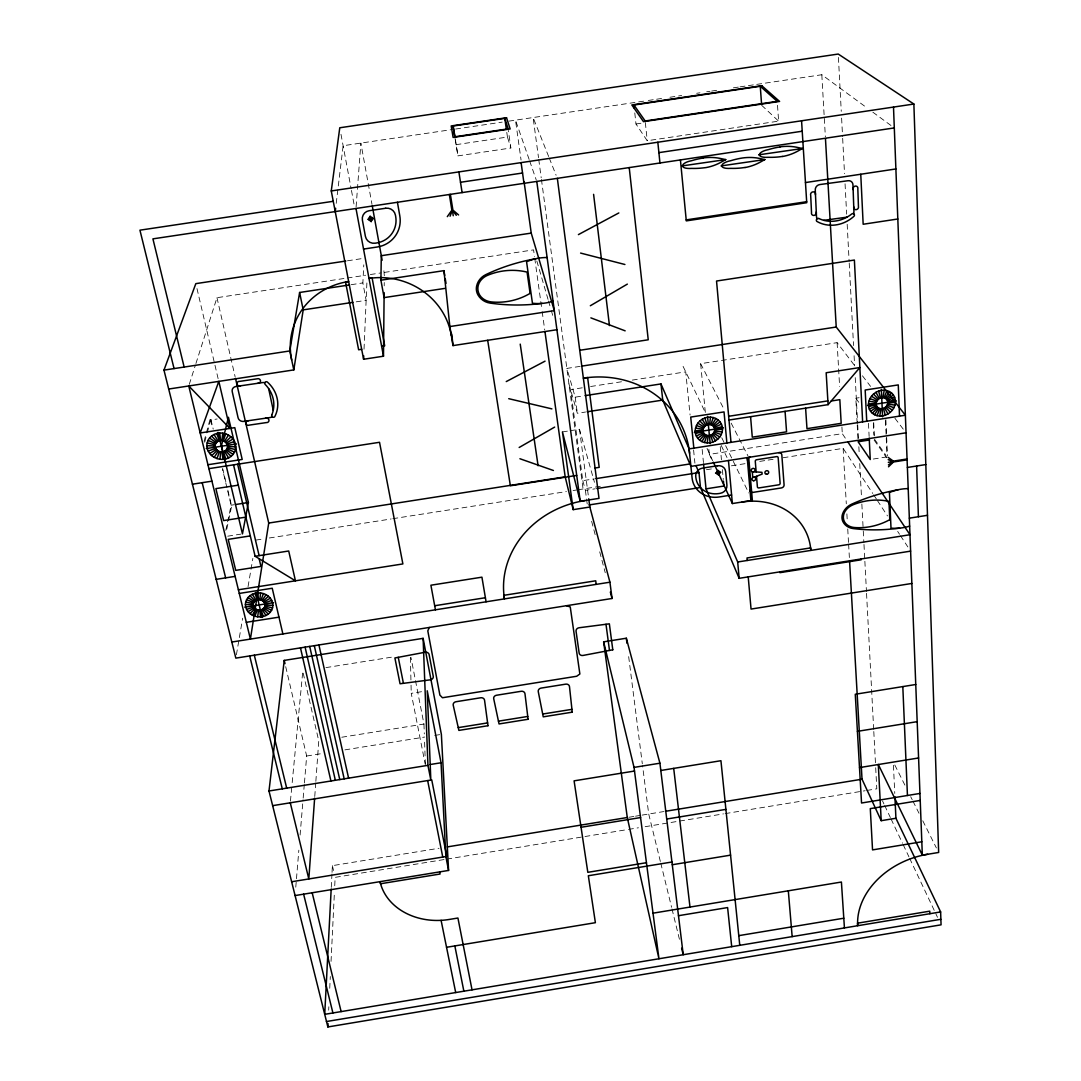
<?xml version="1.0" encoding="UTF-8"?>
<svg xmlns="http://www.w3.org/2000/svg" width="1081" height="1081" viewBox="0 0 1081 1081"><rect width="100%" height="100%" fill="white"/><g stroke="black" fill="none" stroke-linecap="round" stroke-linejoin="round"><path stroke-width="0.75" stroke-dasharray="5 3.75" d="M384.214 285.857L384.241 282.492M384.309 275.777L383.796 269.372M364.027 349.163L367.027 279.749M328.678 1010.14L328.84 1006.776M329.746 988.291L330.313 976.521M331.043 961.401L334.407 892.487M334.732 885.758L335.137 877.353L445.142 859.381M356.203 301.842L366.135 300.329L362.865 282.925L363.784 264.845M331.272 887.366L331.962 874.002M332.043 872.326L332.394 865.651L439.021 848.247M314.76 796.481L315.733 783.009M315.855 781.333L318.76 740.931L302.775 671.301L292.019 784.495M356.108 206.795L360.865 143.084L371.986 204.363M295.775 887.163L296.329 880.434M296.478 878.745L298.842 850.166M300.099 835.045L303.031 799.737M303.18 798.062L304.288 784.603M304.437 782.928L306.666 756.024L285.37 665.261M290.424 801.143L291.856 786.157M336.218 203.35L343.123 145.719L453.979 129.274M236.401 654.802L242.644 618.224M248.049 586.632L252.873 558.364M226.767 529.177L231.645 506.07L226.942 486.436M225.78 530.393L231.118 505.205L222.483 469.154M204.687 442.264L206.836 434.305M207.268 432.711L210.7 419.982L217.146 418.996M204.066 441.318L210.484 417.698L213.227 429.157M189.27 384.363L195.418 365.108M195.931 363.5L216.97 297.694L345.528 278.276M628.926 817.263L633.885 816.452M635.533 816.182L640.479 815.371M642.128 815.101L663.72 811.574M446.804 859.111L626.804 829.681M628.466 829.411L638.466 827.776M645.141 826.695L723.473 813.885M725.135 813.615L865.138 790.724M866.8 790.454L876.799 788.819L875.651 766.915M306.666 756.024L323.3 753.349M344.92 749.876L424.738 737.039M434.711 735.431L439.71 734.634M325.935 667.612L393.781 656.829M425.428 765.294L411.239 693.353L422.441 691.556M341.772 737.242L423.955 724.04L410.969 657.437M708.879 449.331L709.366 454.371L842.302 433.657L846.936 440.575M227.713 536.19L240.82 534.136M582.254 387.809L570.565 389.606L582.794 480.667L594.347 478.869M255.994 540.068L262.669 539.027M269.345 537.987L391.173 518.961M392.835 518.691L566.39 491.585M573.065 490.544L576.403 490.017M578.078 489.761L601.414 486.112M706.447 469.708L711.447 468.924M731.445 465.803L749.782 462.938M759.794 461.384L766.456 460.344M768.118 460.074L773.131 459.303M783.13 457.736L843.139 448.358L872.718 493.409M582.794 480.667L585.375 490.328L595.266 488.788M873.313 459.033L887.082 456.885M705.325 412.388L700.637 363.675L837.113 342.663L855.355 366.527M590.591 386.512L622.305 381.634M632.317 380.093L685.719 371.864L690.07 415.023M580.159 366.364L566.863 368.405L575.2 397.159L583.443 395.889M568.944 383.944L577.349 413.293L585.564 412.023M562.444 431.914L568.647 430.954M570.187 430.711L579.484 429.279L594.469 482.302M857.138 423.333L855.814 398.213L859.138 397.7M231.118 505.205L234.266 504.719M347.447 260.791L364.108 258.278M347.19 278.02L365.567 275.25M370.337 274.533L381.228 272.885M384.35 272.412L533.568 249.873L534.5 256.548M351.203 284.681L362.865 282.925M455.047 138.463L457.939 155.88L510.854 148.002L508.367 130.45M634.79 112.924L635.979 123.991L647.235 140.733L778.617 121.14L777.469 104.641M455.642 129.031L502.192 122.126M508.84 121.14L646.587 100.722M648.262 100.465L654.937 99.479M656.599 99.236L663.275 98.249M669.95 97.249L681.638 95.52M696.65 93.29L699.988 92.804M706.663 91.804L710.001 91.317M711.676 91.061L718.352 90.074M733.364 87.845L738.377 87.102M740.039 86.858L746.714 85.872M748.39 85.629L755.065 84.629M756.727 84.386L821.817 74.738L867.448 108.222M456.02 144.678L507.448 137.044L510.854 148.002M635.979 123.991L642.6 123.004M872.826 112.167L891.609 125.964M761.659 105.289L778.617 121.14M862.449 375.81L870.57 386.403M894.906 418.225L904.027 430.157M855.814 398.213L859.584 403.402M874.502 439.197L886.109 455.52M874.137 440.116L886.65 457.749M873.637 494.814L876.421 499.044M877.34 500.449L887.501 515.934M897.676 531.42L899.527 534.244M900.446 535.649L907.837 546.905M700.637 363.675L724.284 409.78M731.161 423.157L747.944 455.871M894.798 764.997L905.392 786.103M910.688 796.67L912.202 799.683M912.959 801.183L918.999 813.25M922.782 820.79L936.389 847.936M721.77 437.764L748.714 492.95M683.084 366.378L705.285 412.442M721.216 445.494L727.013 457.52M882.515 800.913L883.947 803.94M884.663 805.453L890.366 817.533M891.082 819.047L902.513 843.234M903.216 844.734L908.932 856.828M909.648 858.341L937.497 917.283M707.042 448.412L712.663 460.668M709.366 454.371L712.136 460.411M548.648 156.515L533.109 117.545L538.514 157.677M549.27 158.083L556.107 175.23M529.136 159.434L515.502 120.153L521.056 160.015M529.676 161.001L536.217 179.851M536.838 261.048L548.04 299.383M548.513 300.977L550.851 308.963M551.31 310.558L552.715 315.341M591.631 521.285L595.874 537.365M599.712 551.837L605.238 572.741M660.356 861.476L648.722 814.034L642.533 765.47M660.761 863.111L671.585 907.283M671.99 908.918L679.611 940.011M222.632 468.424L226.551 484.801M210.7 419.982L212.66 428.184M196.985 288.573L218.2 378.985M332.394 865.651L334.11 872.962M216.97 297.694L235.104 376.661M340.988 134.301L351.149 188.756M351.46 190.418L354.541 206.971M455.452 139.949L457.939 155.88M506.786 132.368L507.448 137.044M534.73 258.224L541.946 309.95M542.176 311.625L544.729 329.975M538.73 159.353L541.203 177.757M541.432 179.419L583.078 488.977M575.2 397.159L577.349 413.293M579.484 429.279L588.523 497.111M585.375 490.328L587.375 505.205M628.669 656.64L642.317 763.794M645.343 122.626L647.235 140.733M693.583 449.899L694.921 463.168M702.164 449.412L703.447 462.56M720.23 446.602L721.446 459.749M722.365 469.613L723.284 479.464M821.817 74.738L825.371 136.963M837.113 342.663L839.613 386.471M841.923 426.914L842.302 433.657M843.139 448.358L846.301 503.787M846.882 513.867L847.355 522.258M847.747 528.974L848.504 542.405M848.612 544.094L849.369 557.526M838.424 57.415L841.261 111.343M841.613 118.086L842.585 136.625M842.667 138.314L844.531 173.703M845.058 183.811L846.653 214.146M847.18 224.267L849.125 261.332M849.22 263.021L853.544 345.596M854.085 355.717L854.612 365.824M855.233 377.62L857.611 423.117M857.706 424.806L858.409 438.291M858.855 446.71L859.206 453.452M859.733 463.573L861.503 497.274M861.854 504.016L863.192 529.298M863.273 530.974L863.895 542.77M863.989 544.459L864.773 559.634M864.868 561.309L866.462 591.645M866.543 593.334L873.705 729.837M873.799 731.526L875.569 765.226M857.219 425.009L858.098 441.764M868.475 423.293L869.124 436.467M873.691 422.441L874.34 435.846M873.34 423.468L873.894 435.13M893.447 765.294L894.757 793.44M885.866 419.631L887.46 455.817M885.474 420.644L887.001 455.236M423.955 724.04L424.306 733.945M424.603 742.188L425.36 763.645M410.415 657.451L411.01 683.557M411.05 685.192L411.239 693.353"/><path stroke-width="1.5" d="M295.072 895.568L448.574 870.435L441.372 734.364L423.117 638.344L284.235 660.396L268.993 790.995L327.867 1026.95L941.065 924.836L940.632 911.932L895.919 818.263L881.204 820.682L878.299 764.429L922.336 855.152L938.659 852.463L913.877 104.033L838.248 54.05L339.772 127.774L331.272 190.945L363.594 359.257L383.485 356.217L384.133 292.573M445.156 288.357L384.093 297.613L380.904 280.195L381.309 255.697L531.23 233.104L554.323 310.639L449.858 326.557L453.007 345.596L556.918 329.719M363.594 359.257L363.729 355.892M327.867 1026.95L328.029 1023.585M331.178 889.041L324.719 1014.329L940.632 911.932M314.639 798.156L308.815 878.948L290.276 802.805M219.929 459.249L220.727 451.899M221.943 440.589L222.754 433.17M335.232 211.579L335.623 208.282M257.697 616.805L258.521 610.089M259.791 599.766L260.629 592.983M707.244 442.913L708.163 435.657A6.013 5.486 -26.7 0 0 714.284 427.441L721.419 424.13M709.582 424.482L710.501 417.144M168.69 389.038L293.802 369.918L303.207 309.869L299.613 292.478L349.541 284.938M235.482 378.296L268.723 523.055L250.4 639.087L188.756 385.971L229.848 428.414L218.821 381.377L200.201 432.968L234.793 427.657L242.198 459.439L207.93 464.735M299.613 292.478L289.776 350.947L293.802 369.918M879.731 416.077L881.001 408.78M882.947 397.565L884.217 390.2M745.052 167.46L741.566 167.933A83.859 78.062 -60.6 0 1 730.878 168.366C717.865 169.149 719.77 162.812 730.797 160.691A79.967 74.332 -44.6 0 1 740.107 158.394L742.417 158.002A53.145 49.51 -47.3 0 1 758.538 158.231L764.835 159.569L759.659 162.461A50.131 46.74 -57.2 0 1 745.066 167.541M248.4 502.516L242.455 533.892L221.456 445.777L228.429 417.266L248.4 502.516L235.834 504.476M782.63 156.407L779.144 156.88A84.399 77.724 -60.2 0 1 768.469 157.299C755.389 158.069 757.511 151.691 768.456 149.61A80.426 74.062 -46.2 0 1 777.78 147.3L780.09 146.921M216.984 458.574L219.443 451.601M223.226 440.886L225.713 433.859M704.474 442.521L706.96 435.481M710.785 424.657L713.298 417.55M588.74 498.76L589.848 507.03L609.927 582.2L612.049 598.482L235.834 658.126L163.974 370.121L195.823 283.641L345.785 261.048M254.9 616.211L257.305 609.833M261.007 600.023L263.44 593.591M450.074 216.214L452.371 210.268L456.29 215.281M877.029 415.672L879.826 408.604M884.123 397.74L886.947 390.619M429.265 627.466L427.806 630.899L439.886 695.097L442.453 697.745L576.673 676.26L579.862 673.99L570.255 606.941L566.485 605.698M701.893 441.575L705.839 435.075M711.906 425.063L715.892 418.509M214.227 457.344L218.254 451.074M224.429 441.426L228.483 435.103M874.529 414.712L878.731 408.199M885.204 398.159L889.447 391.579M252.278 615.116L256.17 609.36M262.142 600.495L266.061 594.699M447.318 216.632L451.872 210.214L449.358 194.499M828.1 404.645L859.854 367.54L826.168 372.756L828.1 404.645L728.999 420.036M699.61 440.143L704.853 434.44M712.892 425.698L718.162 419.969M872.353 413.266L877.799 407.564M886.15 398.794L891.622 393.052M211.781 455.642L217.186 450.331M225.497 442.17L230.942 436.832M888.514 466.803L893.419 461.992L907.094 459.844M249.968 613.589L255.17 608.684M263.156 601.171L268.385 596.253M697.731 438.251L704.028 433.63M713.703 426.522L720.041 421.874M870.597 411.375L877.029 406.74M886.906 399.619L893.379 394.97M888.42 464.871L893.284 461.546L888.19 459.655M209.741 453.52L216.308 449.412M226.375 443.102L232.969 438.967M248.049 611.67L254.332 607.86M263.98 602.009L270.291 598.171M590.334 305.747L627.345 284.114M703.177 157.948A53.05 49.942 -46.9 0 1 719.378 158.258L725.729 159.596L720.554 162.501A50.05 47.159 -58.6 0 1 705.934 167.596L702.434 167.987A83.75 78.737 -62.5 0 1 691.691 168.406C678.706 169.204 680.395 162.866 691.529 160.718A79.832 74.981 -43.8 0 1 700.866 158.421L703.177 158.029M780.09 146.84A53.455 49.307 -48.6 0 1 796.184 147.151L802.453 148.502L797.265 151.408A50.442 46.537 -57.3 0 1 782.63 156.488M519.164 447.48L554.648 427.09M578.403 234.618L618.832 212.943M506.259 381.579L545.054 361.149M696.34 436.008L703.434 432.657M869.327 409.118L876.488 405.753M887.46 400.605L894.622 397.24M754.66 477.045L762.119 474.1L761.97 472.343L754.214 471.762M208.201 451.074L215.632 448.345M227.037 444.156L234.482 441.426M246.603 609.454L253.711 606.9M264.602 602.968L271.709 600.401M695.488 433.508L703.069 431.562M714.676 428.589L722.257 426.644M868.624 406.605L876.178 404.659M887.758 401.7L895.325 399.767M738.782 935.646L843.788 918.215M326.394 1021.545L940.767 919.309M646.452 862.706L587.821 872.326L574.092 780.847L634.506 771.037M671.936 862.003L588.334 875.745L595.388 922.688L446.548 947.294M672.274 864.732L730.567 855.152M921.823 841.775L872.543 849.896L870.286 808.629L920.228 800.44M653.019 913.175L841.41 882.028L844.437 927.93M678.476 915.702L727.608 907.567L731.702 946.672M859.503 767.591L918.593 757.97M447.345 846.896L627.277 817.52L658.951 958.766L634.034 767.402L603.644 641.844L626.318 638.222L659.923 763.2L683.233 954.726L681.625 948.186M665.383 811.304L862.03 779.212L881.204 820.682M581.065 827.276L640.574 817.56M666.707 819.033L725.905 809.372M291.627 881.758L446.75 856.409L431.751 779.914L272.642 805.656M919.958 793.44L861.543 803.007L855.274 694.259L915.756 684.503M430.116 764.537L441.048 762.767L427.238 690.786L430.833 780.063L427.941 765.334L423.117 638.344M268.993 790.995L427.941 765.334M634.034 767.402L659.923 763.2M857.409 731.351L917.188 721.662M660.802 770.483L720.932 760.713L739.769 945.335M911.864 583.456L751.052 609.076L748.214 576.889M458.249 727.621L487.612 722.905M498.449 721.162L527.758 716.446M542.689 714.041L571.944 709.339M244.792 607.198L273.507 602.671M246.319 622.305L278.966 617.156M909.337 518.164L927.498 515.299M434.697 605.738L485.396 597.725M231.82 642.033L609.927 582.2M703.609 464.195L706.028 488.842L737.688 561.985L909.986 534.73L847.869 441.953M696.083 465.857L699.002 472.586L700.488 487.504L739.161 578.321L910.607 551.134M245.873 517.123L223.645 520.596L215.876 488.626L238.333 485.153M585.105 395.632L660.977 383.931L689.124 448.885L905.378 415.212L836.221 327.03L825.465 138.652M595.05 468.005L599.198 467.357L587.618 377.512L583.362 378.161A96.033 88.142 -16.6 0 1 689.57 453.277M268.723 523.055L565.187 476.843L573.2 509.637L589.848 507.03M576.714 475.424L510.367 485.774L487.693 340.299M595.996 478.613L689.975 463.952M906.054 432.805L690.908 466.384L662.734 400.092L660.977 383.931M250.306 535.906L228.199 539.365L235.739 570.376L260.953 566.417L259.143 558.715M869.583 439.967L858.098 441.764L870.259 459.52L869.205 438.116M596.901 488.531L699.002 472.586M715.541 473.113L720.838 472.289M255.116 556.269L288.708 550.999L295.437 580.808L255.116 556.269L233.537 464.857M589.037 504.949L700.488 487.504M706.028 488.842L723.892 486.045L723.432 481.113M907.067 458.979L893.379 461.128L888.096 457.344M888.312 462.317L893.284 461.546M731.594 495.03L719.216 496.976A25.471 22.931 -24.9 0 1 692.083 477.951L689.124 448.885M907.391 467.465L925.822 464.573M216.173 579.348L235.131 576.376M713.365 462.195L732.378 503.543L752.362 500.408L748.701 457.371M238.388 589.78L402.875 563.931L379.526 442.291L208.89 468.654M239.279 593.428L272.236 588.24L282.884 633.952M206.268 448.574L236.388 443.926M587.199 411.766L662.734 400.092M192.432 484.193L211.944 481.167M728.662 416.28L827.87 400.889M831.221 400.997L839.829 399.659L841.18 423.333L806.98 428.657L805.602 408.145M694.353 432.332L723.378 427.819M867.557 405.416L896.379 400.943M163.974 370.121L290.424 350.852M361.676 349.312L358.622 349.771L345.542 281.992L348.663 281.519A71.197 67.238 11.2 0 0 291.694 359.987M381.634 346.258L384.687 345.798L372.121 277.966L369.013 278.439A71.022 67.319 9.2 0 1 451.358 335.623M579.727 350.285L648.235 339.785L629.223 167.596M581.821 366.108L836.221 327.03M686.205 219.889L806.669 201.701M380.904 280.195L443.94 270.655L444.723 275.412M897.811 218.997L863.165 224.253L860.76 174.244M303.207 309.869L352.892 302.342M331.272 190.945L913.877 104.033M333.259 201.296L139.935 230.172L174.055 368.58M460.506 182.284L522.542 173.014M658.897 152.637L802.21 131.22M894.298 127.923L152.921 238.86L184.148 367.04M367.743 219.335L373.594 218.457M363.54 249.076L377.215 247.009A28.174 27.282 28.5 0 0 399.808 215.916L397.43 202.269M805.453 182.567L895.879 168.96M453.101 126.031L504.8 118.37L508.151 128.855L454.952 136.76L453.101 126.031L454.804 136.909M633.952 105.019L760.267 86.277L777.239 101.344L645.168 120.977L633.952 105.019L634.29 108.181M681.773 165.961L725.729 159.596M758.659 154.84L802.453 148.502M721.027 165.92L764.835 159.569M823.817 220.335L846.991 217.159M695.218 430.846L702.947 430.414M714.784 429.738L722.5 429.306M868.489 403.929L876.123 403.51M887.812 402.862L895.433 402.429M245.414 604.536L253.197 604.765M265.102 605.103L272.871 605.319M206.89 445.669L215.078 446.007M227.591 446.507L235.753 446.831M695.556 428.144L703.096 429.238M714.636 430.914L722.149 431.995M868.948 401.227L876.326 402.335M887.609 404.024L894.96 405.132M245.711 602.049L253.332 603.684M264.967 606.184L272.547 607.806M207.174 442.94L215.2 444.818M227.456 447.683L235.442 449.547M508.732 398.686L551.918 408.888M580.592 253.076L624.913 264.494M519.907 458.736L553.418 470.492M696.475 425.536L703.501 428.103M714.23 432.035L721.216 434.603M590.875 317.868L625.156 330.84M869.975 398.592L876.772 401.2M887.15 405.159L893.906 407.753M246.603 599.671L253.724 602.658M264.575 607.198L271.655 610.157M208.079 440.345L215.592 443.696M227.064 448.804L234.523 452.128M697.867 423.184A13.877 12.634 -26.7 0 1 721.351 423.982A13.877 12.634 -26.7 0 1 707.352 442.926A13.877 12.634 -26.7 0 1 697.867 423.184L704.136 427.063M713.595 433.089L719.743 437.008M248.035 597.536L254.346 601.725M263.953 608.13L270.209 612.292M871.529 396.173L877.448 400.146M886.474 406.213L892.352 410.158M209.565 438.021L216.241 442.683M226.415 449.804L233.037 454.439M458.587 214.943L452.898 210.065L450.385 194.35M249.968 595.712L255.184 600.941M263.115 608.914L268.277 614.089M699.866 420.995L704.974 426.144M712.757 433.994L717.811 439.102M211.565 436.035L217.105 441.832M225.551 450.655L231.037 456.398M873.543 394.052L878.326 399.227M885.609 407.132L890.339 412.253M252.292 594.293L256.183 600.333M262.115 609.522L265.967 615.494M214.011 434.508L218.159 441.17M224.497 451.317L228.618 457.912M702.204 419.266L705.988 425.401M711.744 434.738L715.487 440.805M875.934 392.322L879.353 398.484M884.569 407.861L887.96 413.969M254.927 593.347L257.332 599.914M260.98 609.927L263.345 616.44M216.768 433.495L219.362 440.737M223.308 451.75L225.875 458.912M704.839 418.023L707.123 424.86M710.609 435.278L712.865 442.034M878.583 391.079L880.502 397.943M883.42 408.402L885.325 415.199M610.346 592.05L612.049 598.482M249.697 655.937L282.276 788.846M202.188 482.68L225.659 577.862M303.626 894.163L332.921 1012.965M254.319 655.194L286.695 788.13M312.179 892.757L341.123 1011.6M218.011 432.292L224.632 460.101M256.129 592.239L262.156 617.521M284.235 660.396L284.992 663.639M237.644 464.222L259.116 555.634M300.477 647.884L330.921 780.995M309.707 646.424L339.758 779.577M305.099 647.154L335.34 780.279M314.314 645.681L344.177 778.861M318.922 644.952L348.595 778.144M268.642 388.606L273.25 410.267M441.102 920.35L455.696 992.561M398.254 657.316L403.429 683.327M454.844 945.929L463.871 991.196M439.656 871.894L440.075 874.016L380.512 883.758L380.053 881.65A60.401 49.213 -5.4 0 0 449.142 919.472L457.925 918.026L472.032 989.845M448.574 870.435L445.858 856.557L441.048 762.767M427.657 780.577L442.751 857.057M355.987 208.471L383.485 356.217M435.44 609.819L430.9 585.213L481.923 577.173L486.085 601.806M370.134 216.011L371.188 221.767M372.283 206.012L382.134 260.251M445.237 278.587L446.021 283.344M452.371 210.268L453.25 215.741M458.885 171.906L462.114 192.594M520.231 344.123L538.095 465.735M504.8 118.37L506.34 129.261M573.2 509.637L562.444 431.914L580.227 501.3L599.009 498.368L557.35 178.351M524.055 181.608L531.23 233.104M544.959 331.651L565.187 476.843M521.096 162.623L523.988 183.338M596.199 584.375L595.712 580.794L503.881 595.32L504.476 598.888A92.817 82.413 -14 0 1 584.929 500.571M603.644 641.844L627.277 817.52M536.771 181.419L580.24 501.408M605.995 624.278L609.481 650.438M626.318 638.222L626.966 643.249M593.591 194.35L609.454 325.57M219.727 433.035L220.632 440.535M222.037 451.953L222.943 459.371M673.706 768.388L689.989 907.054M257.751 592.901L258.548 599.725M259.764 610.116L260.548 616.873M451.777 334.097L453.007 345.596M443.94 270.655L449.858 326.557M693.84 448.142L690.718 417.077L724.04 411.915L726.878 443.007M657.829 142.233L659.951 162.988M707.555 416.428L710.163 443.615M680.422 159.934L686.3 220.889L806.737 202.715L801.562 120.788M717.96 470.249L718.419 475.154M728.459 460.52L732.378 503.543M737.688 561.985L739.161 578.321M730.999 442.359L716.541 281.033L854.382 260.048L862.638 421.874M747.241 560.485L747.012 557.958L810.669 547.891L810.831 550.418A65.049 57.05 -23 0 0 742.093 502.016M788.319 890.812L792.157 936.619M752.308 472.073L752.754 477.343M747.214 457.601L750.944 501.192M756.16 471.911L755.281 461.303A1.473 1.311 -27.6 0 1 756.592 459.749L776.644 456.614A1.473 1.311 -28.7 0 1 778.171 457.722L780.117 483.275A1.459 1.297 -27.6 0 1 778.806 484.801L758.93 487.923A1.459 1.297 -26.5 0 1 757.389 486.828L756.524 476.316M750.579 416.685L752.281 437.17L786.563 431.832L785.063 411.32M779.887 571.863L779.942 572.673L861.152 559.796L861.111 558.985M760.267 86.277L761.537 103.708M849.558 560.89L862.03 779.212M866.732 421.225L865.178 390.025L898.27 384.904L899.527 416.117M894.919 796.751L895.919 818.263M881.353 389.471L882.582 416.78M902.811 686.584L907.445 795.494M893.501 107.073L922.336 855.314M916.607 466.019L918.418 516.732M929.836 913.729L929.741 911.175L857.53 923.188L857.679 925.728A74.008 57.104 -20.9 0 1 927.647 854.274M778.752 452.682A2.946 2.621 -28.9 0 1 781.82 454.912L784.076 484.856A2.919 2.581 -27.6 0 1 781.441 487.923L753.065 492.368A2.905 2.594 -26 0 1 749.998 490.206M747.444 460.276A2.932 2.635 -27.3 0 1 750.092 457.155M547.108 257.535A47.199 45.47 -19.1 0 0 526.569 261.791L532.447 303.234A47.996 46.807 -23.6 0 0 553.053 301.221M535.865 258.737A179.77 167.271 -15 0 0 485.774 274.642A16.837 16.337 -8.3 0 0 476.613 286.1A13.256 12.864 -7.4 0 0 478.005 294.991A16.85 16.364 -8.2 0 0 490.152 303.112A199.971 195.891 -83.8 0 0 542.067 303.369M908.202 488.612A43.943 37.646 -30.2 0 0 889.433 492.544L891.001 528.123A44.699 38.605 -31.8 0 0 909.648 526.123M898.027 489.801A167.244 139.746 -26.5 0 0 851.76 504.124A15.62 13.553 -29.2 0 0 842.518 514.097A12.296 10.675 -29.1 0 0 842.964 521.718A15.634 13.567 -29.3 0 0 853.112 528.555A183.689 162.109 -38 0 0 899.622 528.109M817.128 218.727A4.919 4.486 -47.2 0 1 816.493 216.632L815.263 189.959A4.959 4.54 -49.4 0 1 819.763 184.567L848.072 180.716A4.973 4.513 -49.7 0 1 852.963 184.824L853.922 211.511A4.932 4.459 -47.6 0 1 853.463 213.754M853.125 189.567A2.594 2.338 -49.4 0 1 855.368 186.081A2.594 2.338 -49.4 0 1 857.828 188.918L858.476 207.566A2.567 2.324 -48 0 1 855.517 209.633A2.567 2.324 -48 0 1 853.747 206.836M815.412 194.702A2.581 2.365 -49 0 0 812.912 191.864A2.581 2.365 -49 0 0 810.696 195.35L811.52 212.606A2.567 2.338 -47.4 0 0 814.02 215.416A2.567 2.338 -47.4 0 0 816.209 211.971M272.061 416.726A4.756 4.365 14 0 1 270.02 417.536L243.698 421.401A4.783 4.351 15.3 0 1 238.077 417.752L232.212 391.565A4.824 4.419 17.3 0 1 235.928 386.485L262.521 382.593A4.81 4.419 16.1 0 1 264.804 382.782M240.631 385.795A2.513 2.311 17.7 0 1 237.009 384.039A2.513 2.311 17.7 0 1 239.644 381.377L258.251 378.661A2.513 2.311 16.9 0 1 260.521 381.269A2.513 2.311 16.9 0 1 257.832 383.282M248.36 420.779A2.486 2.257 14.7 0 0 245.738 423.387A2.486 2.257 14.7 0 0 249.306 425.103L266.318 422.59A2.473 2.27 13.7 0 0 268.939 419.982A2.473 2.27 13.7 0 0 265.386 418.279M708.231 435.657A6.013 5.486 -26.7 0 1 704.096 427.103A6.013 5.486 -26.7 0 1 714.284 427.441M425.09 652.248L394.889 657.964L400.051 683.773L430.333 679.827A3.405 2.946 -3.9 0 0 433.251 676.368L429.143 654.64A3.432 2.986 -3.5 0 0 425.09 652.248M612.792 649.803L583.024 655.451A3.378 2.946 -12.2 0 1 579.159 653.086L576.051 631.263A3.405 2.986 -12.3 0 1 579.105 627.75L609.36 623.832L612.792 649.803M487.99 725.729L458.885 730.405L453.223 705.217A3.365 2.892 -5.4 0 1 455.993 701.731L480.707 697.772A3.365 2.892 -6.7 0 1 484.545 700.191L487.99 725.729M528.096 719.27L499.044 723.946L493.706 698.731A3.365 2.892 -7.5 0 1 496.517 695.245L521.191 691.286A3.351 2.892 -8.7 0 1 524.974 693.718L528.096 719.27M572.241 712.176L543.243 716.838L538.257 691.583A3.351 2.892 -9.8 0 1 541.108 688.097L565.741 684.151A3.351 2.892 -11.1 0 1 569.484 686.584L572.241 712.176M717.527 465.762L702.528 468.1A7.635 6.891 -24 0 0 695.718 476.221L695.84 477.37A21.647 19.499 -24.9 0 0 718.892 493.558L720.135 493.355A7.608 6.824 -24.5 0 0 726.932 485.328L725.675 471.532A7.648 6.878 -25 0 0 717.527 465.762M385.728 208.241L369.175 210.714A8.459 8.189 28.9 0 0 362.405 220.132L365.405 236.374A8.405 8.135 25.1 0 0 375.107 243.198L376.472 242.995A23.958 23.187 28.5 0 0 395.687 216.538L395.443 215.173A8.432 8.202 28.2 0 0 385.728 208.241M506.53 117.734L451.196 125.937L453.115 137.436L510.164 128.963L506.53 117.734M761.74 85.669L631.831 104.938L643.492 121.653L779.59 101.425L761.74 85.669M530.095 293.383L527.069 272.101A61.225 58.739 -11.2 0 0 487.355 275.425A16.742 16.242 -8.5 0 0 480.18 281.195A13.256 12.864 -7.8 0 0 482.883 298.586A16.769 16.283 -8.4 0 0 491.423 301.923A62.752 61.712 -12 0 0 530.095 293.383M889.771 519.677L888.96 501.395A56.847 48.807 -28.2 0 0 853.098 504.773A15.539 13.472 -29.2 0 0 846.153 509.827A12.296 10.675 -29.1 0 0 847.004 524.744A15.553 13.499 -29.3 0 0 854.355 527.514A58.32 50.915 -31.3 0 0 889.771 519.677M368.932 219.781A2 1.932 28.9 0 0 372.364 219.943A2 1.932 28.9 0 0 370.702 216.943A2 1.932 28.9 0 0 368.932 219.781M752.889 471.938A1.946 1.743 -27 0 0 754.876 469.303A1.946 1.743 -27 0 0 751.592 469.208A1.946 1.743 -27 0 0 752.889 471.938M753.633 480.734A1.946 1.743 -26.6 0 0 755.605 478.113A1.946 1.743 -26.6 0 0 752.335 478.018A1.946 1.743 -26.6 0 0 753.633 480.734M766.564 474.262A1.946 1.743 -27.5 0 0 768.55 471.627A1.946 1.743 -27.5 0 0 765.28 471.532A1.946 1.743 -27.5 0 0 766.564 474.262M717.879 474.356A1.797 1.621 -25 0 0 719.851 472.019A1.797 1.621 -25 0 0 716.825 471.748A1.797 1.621 -25 0 0 717.879 474.356M818.885 218.511A32.511 29.579 -49.3 0 0 851.706 214.011A1.797 1.621 -47.4 0 1 854.085 216.186A33.052 30.079 -49.1 0 1 816.709 221.308A1.797 1.635 -46.8 0 1 818.871 218.524M271.736 415.104A31.43 28.714 16.2 0 0 265.183 384.431A1.757 1.621 16.2 0 1 267.21 381.904A31.998 29.241 16 0 1 274.655 416.847A1.743 1.594 13.6 0 1 271.75 415.104M881.826 408.767A6.081 5.364 -35.4 0 0 887.109 399.916A6.081 5.364 -35.4 0 0 876.975 400.848A6.081 5.364 -35.4 0 0 881.826 408.767M881.61 416.023A14.039 12.364 -35.4 0 0 893.825 395.646A14.039 12.364 -35.4 0 0 870.448 397.74A14.039 12.364 -35.4 0 0 881.61 416.023M255.575 608.995A5.959 5.202 6.4 0 0 265.061 605.711A5.959 5.202 6.4 0 0 256.819 600.063A5.959 5.202 6.4 0 0 255.575 608.995M250.86 614.265A13.742 11.999 6.4 0 0 272.763 606.725A13.742 11.999 6.4 0 0 253.792 593.685A13.742 11.999 6.4 0 0 250.86 614.265M211.295 455.209A14.526 13.094 14.8 0 0 235.32 450.047A14.526 13.094 14.8 0 0 217.349 433.359A14.526 13.094 14.8 0 0 211.295 455.209M216.997 450.155A6.297 5.675 14.8 0 0 227.402 447.899A6.297 5.675 14.8 0 0 219.605 440.67A6.297 5.675 14.8 0 0 216.997 450.155"/></g></svg>
